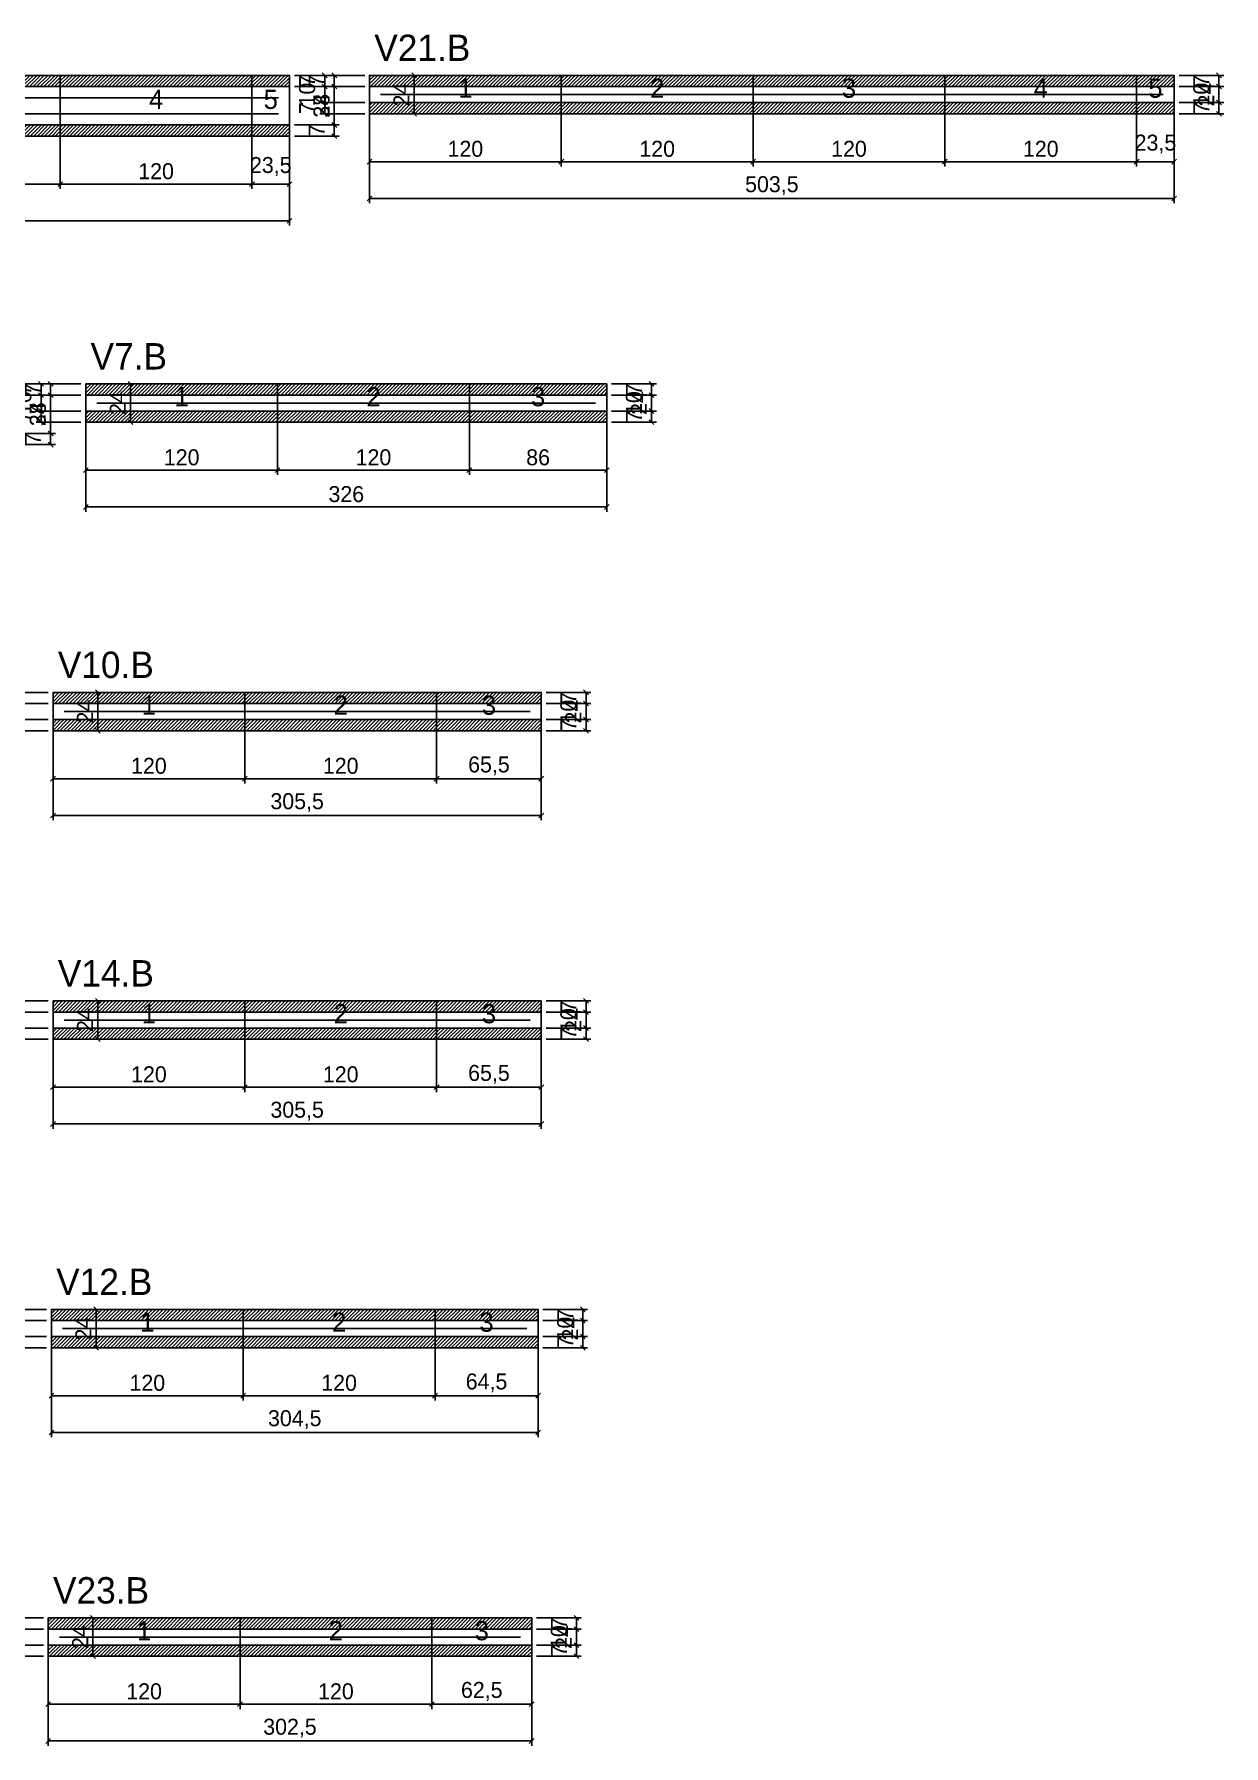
# Model space of a CAD drawing. Extents: x -9000 to 3070, y -7421 to 1250.
# Drawn here: x 541 to 1285, y -4126 to -3055 of the extents above; entities that cross this region are included whole.
import ezdxf
from ezdxf.enums import TextEntityAlignment as Align

# ---------------------------------------------------------------- set-up
doc = ezdxf.new("R2010")
doc.units = 0
for name, color, linetype in [('5', 5, 'Continuous'), ('COTA', 241, 'Continuous'), ('NOMENCLATURA', 7, 'Continuous'), ('Painéis', 200, 'Continuous'), ('SARR_2.2x5', 40, 'Continuous'), ('SARR_2.2x7', 40, 'Continuous'), ('SCO-___-LAJ', 224, 'Continuous')]:
    doc.layers.add(name, color=color, linetype=linetype)
doc.dimstyles.new('PAINEL', dxfattribs={"dimtxt": 10, "dimasz": 3, "dimexe": 3, "dimexo": 3, "dimgap": 3, "dimtad": 1, "dimblk": 'OBLIQUE', "dimblk1": 'OBLIQUE', "dimcen": 2.5, "dimclrd": 4, "dimclre": 4, "dimclrt": 240, "dimazin": 3, "dimtfac": 1, "dimtmove": 0, "dimatfit": 3})

# ---------------------------------------------------------------- blocks, each defined once
blk = doc.blocks.new('_OBLIQUE')
at = {"color": 0, "linetype": 'BYBLOCK'}
blk.add_line((-0.5, -0.5), (0.5, 0.5), dxfattribs=at)

msp = doc.modelspace()

# ---------------------------------------------------------------- hatches: boundary and pattern name
at = {"layer": 'COTA'}
h = msp.add_hatch(dxfattribs=at)
h.set_pattern_fill('ANSI31', scale=0.5)
h.paths.add_polyline_path([(437, -3088), (557, -3088), (557, -3081), (437, -3081)])
h = msp.add_hatch(dxfattribs=at)
h.set_pattern_fill('ANSI31', scale=0.5)
h.paths.add_polyline_path([(557, -3088), (677, -3088), (677, -3081), (557, -3081)])
h = msp.add_hatch(dxfattribs=at)
h.set_pattern_fill('ANSI31', scale=0.5)
h.paths.add_polyline_path([(677, -3088), (700.5, -3088), (700.5, -3081), (677, -3081)])
h = msp.add_hatch(dxfattribs=at)
h.set_pattern_fill('ANSI31', scale=0.5)
h.paths.add_polyline_path([(750.5, -3088), (870.5, -3088), (870.5, -3081), (750.5, -3081)])
h = msp.add_hatch(dxfattribs=at)
h.set_pattern_fill('ANSI31', scale=0.5)
h.paths.add_polyline_path([(870.5, -3088), (990.5, -3088), (990.5, -3081), (870.5, -3081)])
h = msp.add_hatch(dxfattribs=at)
h.set_pattern_fill('ANSI31', scale=0.5)
h.paths.add_polyline_path([(990.5, -3088), (1110.5, -3088), (1110.5, -3081), (990.5, -3081)])
h = msp.add_hatch(dxfattribs=at)
h.set_pattern_fill('ANSI31', scale=0.5)
h.paths.add_polyline_path([(1110.5, -3088), (1230.5, -3088), (1230.5, -3081), (1110.5, -3081)])
h = msp.add_hatch(dxfattribs=at)
h.set_pattern_fill('ANSI31', scale=0.5)
h.paths.add_polyline_path([(1230.5, -3088), (1254, -3088), (1254, -3081), (1230.5, -3081)])
h = msp.add_hatch(dxfattribs=at)
h.set_pattern_fill('ANSI31', scale=0.5)
h.paths.add_polyline_path([(750.5, -3105), (870.5, -3105), (870.5, -3098), (750.5, -3098)])
h = msp.add_hatch(dxfattribs=at)
h.set_pattern_fill('ANSI31', scale=0.5)
h.paths.add_polyline_path([(870.5, -3105), (990.5, -3105), (990.5, -3098), (870.5, -3098)])
h = msp.add_hatch(dxfattribs=at)
h.set_pattern_fill('ANSI31', scale=0.5)
h.paths.add_polyline_path([(990.5, -3105), (1110.5, -3105), (1110.5, -3098), (990.5, -3098)])
h = msp.add_hatch(dxfattribs=at)
h.set_pattern_fill('ANSI31', scale=0.5)
h.paths.add_polyline_path([(1110.5, -3105), (1230.5, -3105), (1230.5, -3098), (1110.5, -3098)])
h = msp.add_hatch(dxfattribs=at)
h.set_pattern_fill('ANSI31', scale=0.5)
h.paths.add_polyline_path([(1230.5, -3105), (1254, -3105), (1254, -3098), (1230.5, -3098)])
h = msp.add_hatch(dxfattribs=at)
h.set_pattern_fill('ANSI31', scale=0.5)
h.paths.add_polyline_path([(437, -3119), (557, -3119), (557, -3112), (437, -3112)])
h = msp.add_hatch(dxfattribs=at)
h.set_pattern_fill('ANSI31', scale=0.5)
h.paths.add_polyline_path([(557, -3119), (677, -3119), (677, -3112), (557, -3112)])
h = msp.add_hatch(dxfattribs=at)
h.set_pattern_fill('ANSI31', scale=0.5)
h.paths.add_polyline_path([(677, -3119), (700.5, -3119), (700.5, -3112), (677, -3112)])
h = msp.add_hatch(dxfattribs=at)
h.set_pattern_fill('ANSI31', scale=0.5)
h.paths.add_polyline_path([(573, -3281), (693, -3281), (693, -3274), (573, -3274)])
h = msp.add_hatch(dxfattribs=at)
h.set_pattern_fill('ANSI31', scale=0.5)
h.paths.add_polyline_path([(693, -3281), (813, -3281), (813, -3274), (693, -3274)])
h = msp.add_hatch(dxfattribs=at)
h.set_pattern_fill('ANSI31', scale=0.5)
h.paths.add_polyline_path([(813, -3281), (899, -3281), (899, -3274), (813, -3274)])
h = msp.add_hatch(dxfattribs=at)
h.set_pattern_fill('ANSI31', scale=0.5)
h.paths.add_polyline_path([(573, -3298), (693, -3298), (693, -3291), (573, -3291)])
h = msp.add_hatch(dxfattribs=at)
h.set_pattern_fill('ANSI31', scale=0.5)
h.paths.add_polyline_path([(693, -3298), (813, -3298), (813, -3291), (693, -3291)])
h = msp.add_hatch(dxfattribs=at)
h.set_pattern_fill('ANSI31', scale=0.5)
h.paths.add_polyline_path([(813, -3298), (899, -3298), (899, -3291), (813, -3291)])
h = msp.add_hatch(dxfattribs=at)
h.set_pattern_fill('ANSI31', scale=0.5)
h.paths.add_polyline_path([(552.5, -3474), (672.5, -3474), (672.5, -3467), (552.5, -3467)])
h = msp.add_hatch(dxfattribs=at)
h.set_pattern_fill('ANSI31', scale=0.5)
h.paths.add_polyline_path([(672.5, -3474), (792.5, -3474), (792.5, -3467), (672.5, -3467)])
h = msp.add_hatch(dxfattribs=at)
h.set_pattern_fill('ANSI31', scale=0.5)
h.paths.add_polyline_path([(792.5, -3474), (858, -3474), (858, -3467), (792.5, -3467)])
h = msp.add_hatch(dxfattribs=at)
h.set_pattern_fill('ANSI31', scale=0.5)
h.paths.add_polyline_path([(552.5, -3491), (672.5, -3491), (672.5, -3484), (552.5, -3484)])
h = msp.add_hatch(dxfattribs=at)
h.set_pattern_fill('ANSI31', scale=0.5)
h.paths.add_polyline_path([(672.5, -3491), (792.5, -3491), (792.5, -3484), (672.5, -3484)])
h = msp.add_hatch(dxfattribs=at)
h.set_pattern_fill('ANSI31', scale=0.5)
h.paths.add_polyline_path([(792.5, -3491), (858, -3491), (858, -3484), (792.5, -3484)])
h = msp.add_hatch(dxfattribs=at)
h.set_pattern_fill('ANSI31', scale=0.5)
h.paths.add_polyline_path([(552.5, -3667), (672.5, -3667), (672.5, -3660), (552.5, -3660)])
h = msp.add_hatch(dxfattribs=at)
h.set_pattern_fill('ANSI31', scale=0.5)
h.paths.add_polyline_path([(672.5, -3667), (792.5, -3667), (792.5, -3660), (672.5, -3660)])
h = msp.add_hatch(dxfattribs=at)
h.set_pattern_fill('ANSI31', scale=0.5)
h.paths.add_polyline_path([(792.5, -3667), (858, -3667), (858, -3660), (792.5, -3660)])
h = msp.add_hatch(dxfattribs=at)
h.set_pattern_fill('ANSI31', scale=0.5)
h.paths.add_polyline_path([(552.5, -3684), (672.5, -3684), (672.5, -3677), (552.5, -3677)])
h = msp.add_hatch(dxfattribs=at)
h.set_pattern_fill('ANSI31', scale=0.5)
h.paths.add_polyline_path([(672.5, -3684), (792.5, -3684), (792.5, -3677), (672.5, -3677)])
h = msp.add_hatch(dxfattribs=at)
h.set_pattern_fill('ANSI31', scale=0.5)
h.paths.add_polyline_path([(792.5, -3684), (858, -3684), (858, -3677), (792.5, -3677)])
h = msp.add_hatch(dxfattribs=at)
h.set_pattern_fill('ANSI31', scale=0.5)
h.paths.add_polyline_path([(551.5, -3860), (671.5, -3860), (671.5, -3853), (551.5, -3853)])
h = msp.add_hatch(dxfattribs=at)
h.set_pattern_fill('ANSI31', scale=0.5)
h.paths.add_polyline_path([(671.5, -3860), (791.5, -3860), (791.5, -3853), (671.5, -3853)])
h = msp.add_hatch(dxfattribs=at)
h.set_pattern_fill('ANSI31', scale=0.5)
h.paths.add_polyline_path([(791.5, -3860), (856, -3860), (856, -3853), (791.5, -3853)])
h = msp.add_hatch(dxfattribs=at)
h.set_pattern_fill('ANSI31', scale=0.5)
h.paths.add_polyline_path([(551.5, -3877), (671.5, -3877), (671.5, -3870), (551.5, -3870)])
h = msp.add_hatch(dxfattribs=at)
h.set_pattern_fill('ANSI31', scale=0.5)
h.paths.add_polyline_path([(671.5, -3877), (791.5, -3877), (791.5, -3870), (671.5, -3870)])
h = msp.add_hatch(dxfattribs=at)
h.set_pattern_fill('ANSI31', scale=0.5)
h.paths.add_polyline_path([(791.5, -3877), (856, -3877), (856, -3870), (791.5, -3870)])
h = msp.add_hatch(dxfattribs=at)
h.set_pattern_fill('ANSI31', scale=0.5)
h.paths.add_polyline_path([(549.5, -4053), (669.5, -4053), (669.5, -4046), (549.5, -4046)])
h = msp.add_hatch(dxfattribs=at)
h.set_pattern_fill('ANSI31', scale=0.5)
h.paths.add_polyline_path([(669.5, -4053), (789.5, -4053), (789.5, -4046), (669.5, -4046)])
h = msp.add_hatch(dxfattribs=at)
h.set_pattern_fill('ANSI31', scale=0.5)
h.paths.add_polyline_path([(789.5, -4053), (852, -4053), (852, -4046), (789.5, -4046)])
h = msp.add_hatch(dxfattribs=at)
h.set_pattern_fill('ANSI31', scale=0.5)
h.paths.add_polyline_path([(549.5, -4070), (669.5, -4070), (669.5, -4063), (549.5, -4063)])
h = msp.add_hatch(dxfattribs=at)
h.set_pattern_fill('ANSI31', scale=0.5)
h.paths.add_polyline_path([(669.5, -4070), (789.5, -4070), (789.5, -4063), (669.5, -4063)])
h = msp.add_hatch(dxfattribs=at)
h.set_pattern_fill('ANSI31', scale=0.5)
h.paths.add_polyline_path([(789.5, -4070), (852, -4070), (852, -4063), (789.5, -4063)])

# ---------------------------------------------------------------- linework, layer by layer
at = {"layer": 'Painéis'}
for p, q in [((437, -3088), (557, -3088)), ((557, -3112), (557, -3088)), ((557, -3112), (557, -3088)), ((557, -3088), (677, -3088)), ((557, -3112), (557, -3088)), ((677, -3112), (677, -3088)), ((677, -3112), (677, -3088)), ((677, -3088), (700.5, -3088)), ((677, -3112), (677, -3088)), ((700.5, -3112), (700.5, -3088)), ((750.5, -3088), (870.5, -3088)), ((750.5, -3098), (750.5, -3088)), ((870.5, -3098), (870.5, -3088)), ((870.5, -3098), (870.5, -3088)), ((870.5, -3088), (990.5, -3088)), ((870.5, -3098), (870.5, -3088)), ((990.5, -3098), (990.5, -3088)), ((990.5, -3098), (990.5, -3088)), ((990.5, -3088), (1110.5, -3088)), ((990.5, -3098), (990.5, -3088)), ((1110.5, -3098), (1110.5, -3088)), ((1110.5, -3098), (1110.5, -3088)), ((1110.5, -3088), (1230.5, -3088)), ((1110.5, -3098), (1110.5, -3088)), ((1230.5, -3098), (1230.5, -3088)), ((1230.5, -3098), (1230.5, -3088)), ((1230.5, -3088), (1254, -3088)), ((1230.5, -3098), (1230.5, -3088)), ((1254, -3098), (1254, -3088)), ((750.5, -3098), (870.5, -3098)), ((870.5, -3098), (990.5, -3098)), ((990.5, -3098), (1110.5, -3098)), ((1110.5, -3098), (1230.5, -3098)), ((1230.5, -3098), (1254, -3098)), ((437, -3112), (557, -3112)), ((557, -3112), (677, -3112)), ((677, -3112), (700.5, -3112)), ((573, -3281), (693, -3281)), ((573, -3291), (573, -3281)), ((693, -3291), (693, -3281)), ((693, -3291), (693, -3281)), ((693, -3281), (813, -3281)), ((693, -3291), (693, -3281)), ((813, -3291), (813, -3281)), ((813, -3291), (813, -3281)), ((813, -3281), (899, -3281)), ((813, -3291), (813, -3281)), ((899, -3291), (899, -3281)), ((573, -3291), (693, -3291)), ((693, -3291), (813, -3291)), ((813, -3291), (899, -3291)), ((552.5, -3474), (672.5, -3474)), ((552.5, -3484), (552.5, -3474)), ((672.5, -3484), (672.5, -3474)), ((672.5, -3484), (672.5, -3474)), ((672.5, -3474), (792.5, -3474)), ((672.5, -3484), (672.5, -3474)), ((792.5, -3484), (792.5, -3474)), ((792.5, -3484), (792.5, -3474)), ((792.5, -3474), (858, -3474)), ((792.5, -3484), (792.5, -3474)), ((858, -3484), (858, -3474)), ((552.5, -3484), (672.5, -3484)), ((672.5, -3484), (792.5, -3484)), ((792.5, -3484), (858, -3484)), ((552.5, -3667), (672.5, -3667)), ((552.5, -3677), (552.5, -3667)), ((672.5, -3677), (672.5, -3667)), ((672.5, -3677), (672.5, -3667)), ((672.5, -3667), (792.5, -3667)), ((672.5, -3677), (672.5, -3667)), ((792.5, -3677), (792.5, -3667)), ((792.5, -3677), (792.5, -3667)), ((792.5, -3667), (858, -3667)), ((792.5, -3677), (792.5, -3667)), ((858, -3677), (858, -3667)), ((552.5, -3677), (672.5, -3677)), ((672.5, -3677), (792.5, -3677)), ((792.5, -3677), (858, -3677)), ((551.5, -3860), (671.5, -3860)), ((551.5, -3870), (551.5, -3860)), ((671.5, -3870), (671.5, -3860)), ((671.5, -3870), (671.5, -3860)), ((671.5, -3860), (791.5, -3860)), ((671.5, -3870), (671.5, -3860)), ((791.5, -3870), (791.5, -3860)), ((791.5, -3870), (791.5, -3860)), ((791.5, -3860), (856, -3860)), ((791.5, -3870), (791.5, -3860)), ((856, -3870), (856, -3860)), ((551.5, -3870), (671.5, -3870)), ((671.5, -3870), (791.5, -3870)), ((791.5, -3870), (856, -3870)), ((549.5, -4053), (669.5, -4053)), ((549.5, -4063), (549.5, -4053)), ((669.5, -4063), (669.5, -4053)), ((669.5, -4063), (669.5, -4053)), ((669.5, -4053), (789.5, -4053)), ((669.5, -4063), (669.5, -4053)), ((789.5, -4063), (789.5, -4053)), ((789.5, -4063), (789.5, -4053)), ((789.5, -4053), (852, -4053)), ((789.5, -4063), (789.5, -4053)), ((852, -4063), (852, -4053)), ((549.5, -4063), (669.5, -4063)), ((669.5, -4063), (789.5, -4063)), ((789.5, -4063), (852, -4063))]:
    msp.add_line(p, q, dxfattribs=at)
at = {"layer": 'SARR_2.2x5'}
for points in [[(757.5, -3093), (870.5, -3093)], [(757.5, -3093), (870.5, -3093)], [(870.5, -3093), (990.5, -3093)], [(870.5, -3093), (990.5, -3093)], [(990.5, -3093), (1110.5, -3093)], [(990.5, -3093), (1110.5, -3093)], [(1110.5, -3093), (1230.5, -3093)], [(1110.5, -3093), (1230.5, -3093)], [(1230.5, -3093), (1247, -3093)], [(1230.5, -3093), (1247, -3093)], [(580, -3286), (693, -3286)], [(580, -3286), (693, -3286)], [(693, -3286), (813, -3286)], [(693, -3286), (813, -3286)], [(813, -3286), (892, -3286)], [(813, -3286), (892, -3286)], [(559.5, -3479), (672.5, -3479)], [(559.5, -3479), (672.5, -3479)], [(672.5, -3479), (792.5, -3479)], [(672.5, -3479), (792.5, -3479)], [(792.5, -3479), (851, -3479)], [(792.5, -3479), (851, -3479)], [(559.5, -3672), (672.5, -3672)], [(559.5, -3672), (672.5, -3672)], [(672.5, -3672), (792.5, -3672)], [(672.5, -3672), (792.5, -3672)], [(792.5, -3672), (851, -3672)], [(792.5, -3672), (851, -3672)], [(558.5, -3865), (671.5, -3865)], [(558.5, -3865), (671.5, -3865)], [(671.5, -3865), (791.5, -3865)], [(671.5, -3865), (791.5, -3865)], [(791.5, -3865), (849, -3865)], [(791.5, -3865), (849, -3865)], [(556.5, -4058), (669.5, -4058)], [(556.5, -4058), (669.5, -4058)], [(669.5, -4058), (789.5, -4058)], [(669.5, -4058), (789.5, -4058)], [(789.5, -4058), (845, -4058)], [(789.5, -4058), (845, -4058)]]:
    msp.add_lwpolyline(points, dxfattribs=at)
at = {"layer": 'SARR_2.2x7'}
for points in [[(437, -3095), (557, -3095)], [(437, -3095), (557, -3095)], [(437, -3105), (557, -3105)], [(437, -3105), (557, -3105)], [(557, -3095), (677, -3095)], [(557, -3095), (677, -3095)], [(557, -3105), (677, -3105)], [(557, -3105), (677, -3105)], [(677, -3095), (693.5, -3095)], [(677, -3095), (693.5, -3095)], [(677, -3105), (693.5, -3105)], [(677, -3105), (693.5, -3105)]]:
    msp.add_lwpolyline(points, dxfattribs=at)
at = {"layer": 'SCO-___-LAJ'}
for points in [[(437, -3088), (557, -3088), (557, -3081), (437, -3081)], [(557, -3088), (677, -3088), (677, -3081), (557, -3081)], [(677, -3088), (700.5, -3088), (700.5, -3081), (677, -3081)], [(750.5, -3088), (870.5, -3088), (870.5, -3081), (750.5, -3081)], [(870.5, -3088), (990.5, -3088), (990.5, -3081), (870.5, -3081)], [(990.5, -3088), (1110.5, -3088), (1110.5, -3081), (990.5, -3081)], [(1110.5, -3088), (1230.5, -3088), (1230.5, -3081), (1110.5, -3081)], [(1230.5, -3088), (1254, -3088), (1254, -3081), (1230.5, -3081)], [(750.5, -3105), (870.5, -3105), (870.5, -3098), (750.5, -3098)], [(870.5, -3105), (990.5, -3105), (990.5, -3098), (870.5, -3098)], [(990.5, -3105), (1110.5, -3105), (1110.5, -3098), (990.5, -3098)], [(1110.5, -3105), (1230.5, -3105), (1230.5, -3098), (1110.5, -3098)], [(1230.5, -3105), (1254, -3105), (1254, -3098), (1230.5, -3098)], [(437, -3119), (557, -3119), (557, -3112), (437, -3112)], [(557, -3119), (677, -3119), (677, -3112), (557, -3112)], [(677, -3119), (700.5, -3119), (700.5, -3112), (677, -3112)], [(573, -3281), (693, -3281), (693, -3274), (573, -3274)], [(693, -3281), (813, -3281), (813, -3274), (693, -3274)], [(813, -3281), (899, -3281), (899, -3274), (813, -3274)], [(573, -3298), (693, -3298), (693, -3291), (573, -3291)], [(693, -3298), (813, -3298), (813, -3291), (693, -3291)], [(813, -3298), (899, -3298), (899, -3291), (813, -3291)], [(552.5, -3474), (672.5, -3474), (672.5, -3467), (552.5, -3467)], [(672.5, -3474), (792.5, -3474), (792.5, -3467), (672.5, -3467)], [(792.5, -3474), (858, -3474), (858, -3467), (792.5, -3467)], [(552.5, -3491), (672.5, -3491), (672.5, -3484), (552.5, -3484)], [(672.5, -3491), (792.5, -3491), (792.5, -3484), (672.5, -3484)], [(792.5, -3491), (858, -3491), (858, -3484), (792.5, -3484)], [(552.5, -3667), (672.5, -3667), (672.5, -3660), (552.5, -3660)], [(672.5, -3667), (792.5, -3667), (792.5, -3660), (672.5, -3660)], [(792.5, -3667), (858, -3667), (858, -3660), (792.5, -3660)], [(552.5, -3684), (672.5, -3684), (672.5, -3677), (552.5, -3677)], [(672.5, -3684), (792.5, -3684), (792.5, -3677), (672.5, -3677)], [(792.5, -3684), (858, -3684), (858, -3677), (792.5, -3677)], [(551.5, -3860), (671.5, -3860), (671.5, -3853), (551.5, -3853)], [(671.5, -3860), (791.5, -3860), (791.5, -3853), (671.5, -3853)], [(791.5, -3860), (856, -3860), (856, -3853), (791.5, -3853)], [(551.5, -3877), (671.5, -3877), (671.5, -3870), (551.5, -3870)], [(671.5, -3877), (791.5, -3877), (791.5, -3870), (671.5, -3870)], [(791.5, -3877), (856, -3877), (856, -3870), (791.5, -3870)], [(549.5, -4053), (669.5, -4053), (669.5, -4046), (549.5, -4046)], [(669.5, -4053), (789.5, -4053), (789.5, -4046), (669.5, -4046)], [(789.5, -4053), (852, -4053), (852, -4046), (789.5, -4046)], [(549.5, -4070), (669.5, -4070), (669.5, -4063), (549.5, -4063)], [(669.5, -4070), (789.5, -4070), (789.5, -4063), (669.5, -4063)], [(789.5, -4070), (852, -4070), (852, -4063), (789.5, -4063)]]:
    msp.add_lwpolyline(points, close=True, dxfattribs=at)

# ---------------------------------------------------------------- texts
at = {"layer": '5'}
for s, p in [('1', (810.5, -3089)), ('2', (930.5, -3089)), ('3', (1050.5, -3089)), ('4', (1170.5, -3089)), ('5', (1242.25, -3089)), ('4', (617, -3096)), ('5', (688.75, -3096)), ('1', (633, -3282)), ('2', (753, -3282)), ('3', (856, -3282)), ('1', (612.5, -3475)), ('2', (732.5, -3475)), ('3', (825.25, -3475)), ('2', (732.5, -3668)), ('3', (825.25, -3668)), ('1', (612.5, -3668)), ('1', (611.5, -3861)), ('2', (731.5, -3861)), ('3', (823.75, -3861)), ('1', (609.5, -4054)), ('2', (729.5, -4054)), ('3', (820.75, -4054))]:
    msp.add_text(s, height=12, dxfattribs=at).set_placement(p, align=Align.MIDDLE_CENTER)
at = {"layer": 'NOMENCLATURA'}
for s, p in [('V21.B', (753.5, -3072)), ('V7.B', (576, -3265)), ('V10.B', (555.5, -3458)), ('V14.B', (555.5, -3651)), ('V12.B', (554.5, -3844)), ('V23.B', (552.5, -4037))]:
    msp.add_text(s, height=16.5, dxfattribs=at).set_placement(p)

# ---------------------------------------------------------------- dimensions: what is measured, and where the dimension line sits
at = {"layer": 'COTA'}
for base, p1, p2 in [((728.5, -3119), (700.5, -3119), (700.5, -3081)), ((728.5, -3088), (700.5, -3088), (700.5, -3081)), ((722.5, -3088), (750.5, -3088), (750.5, -3081)), ((778.5, -3105), (750.5, -3105), (750.5, -3081)), ((1282, -3105), (1254, -3105), (1254, -3081)), ((1282, -3088), (1254, -3088), (1254, -3081)), ((728.5, -3112), (700.5, -3112), (700.5, -3088)), ((722.5, -3098), (750.5, -3098), (750.5, -3088)), ((1282, -3098), (1254, -3098), (1254, -3088)), ((722.5, -3105), (750.5, -3105), (750.5, -3098)), ((1282, -3105), (1254, -3105), (1254, -3098)), ((728.5, -3119), (700.5, -3119), (700.5, -3112)), ((551, -3312), (523, -3312), (523, -3274)), ((551, -3281), (523, -3281), (523, -3274)), ((545, -3281), (573, -3281), (573, -3274)), ((601, -3298), (573, -3298), (573, -3274)), ((927, -3298), (899, -3298), (899, -3274)), ((927, -3281), (899, -3281), (899, -3274)), ((551, -3305), (523, -3305), (523, -3281)), ((545, -3291), (573, -3291), (573, -3281)), ((927, -3291), (899, -3291), (899, -3281)), ((545, -3298), (573, -3298), (573, -3291)), ((927, -3298), (899, -3298), (899, -3291)), ((551, -3312), (523, -3312), (523, -3305)), ((524.5, -3474), (552.5, -3474), (552.5, -3467)), ((580.5, -3491), (552.5, -3491), (552.5, -3467)), ((886, -3491), (858, -3491), (858, -3467)), ((886, -3474), (858, -3474), (858, -3467)), ((524.5, -3484), (552.5, -3484), (552.5, -3474)), ((886, -3484), (858, -3484), (858, -3474)), ((524.5, -3491), (552.5, -3491), (552.5, -3484)), ((886, -3491), (858, -3491), (858, -3484)), ((524.5, -3667), (552.5, -3667), (552.5, -3660)), ((580.5, -3684), (552.5, -3684), (552.5, -3660)), ((886, -3684), (858, -3684), (858, -3660)), ((886, -3667), (858, -3667), (858, -3660)), ((524.5, -3677), (552.5, -3677), (552.5, -3667)), ((886, -3677), (858, -3677), (858, -3667)), ((524.5, -3684), (552.5, -3684), (552.5, -3677)), ((886, -3684), (858, -3684), (858, -3677)), ((523.5, -3860), (551.5, -3860), (551.5, -3853)), ((579.5, -3877), (551.5, -3877), (551.5, -3853)), ((884, -3877), (856, -3877), (856, -3853)), ((884, -3860), (856, -3860), (856, -3853)), ((523.5, -3870), (551.5, -3870), (551.5, -3860)), ((884, -3870), (856, -3870), (856, -3860)), ((523.5, -3877), (551.5, -3877), (551.5, -3870)), ((884, -3877), (856, -3877), (856, -3870)), ((521.5, -4053), (549.5, -4053), (549.5, -4046)), ((577.5, -4070), (549.5, -4070), (549.5, -4046)), ((880, -4070), (852, -4070), (852, -4046)), ((880, -4053), (852, -4053), (852, -4046)), ((521.5, -4063), (549.5, -4063), (549.5, -4053)), ((880, -4063), (852, -4063), (852, -4053)), ((521.5, -4070), (549.5, -4070), (549.5, -4063)), ((880, -4070), (852, -4070), (852, -4063))]:
    msp.add_linear_dim(base=base, p1=p1, p2=p2, angle=90, dimstyle='PAINEL', dxfattribs=at).render()
for base, p1, p2 in [((750.5, -3135), (750.5, -3098), (870.5, -3098)), ((750.5, -3158), (750.5, -3098), (1254, -3098)), ((870.5, -3135), (870.5, -3098), (990.5, -3098)), ((990.5, -3135), (990.5, -3098), (1110.5, -3098)), ((1110.5, -3135), (1110.5, -3098), (1230.5, -3098)), ((1230.5, -3135), (1230.5, -3098), (1254, -3098)), ((197, -3172), (197, -3112), (700.5, -3112)), ((437, -3149), (437, -3112), (557, -3112)), ((557, -3149), (557, -3112), (677, -3112)), ((677, -3149), (677, -3112), (700.5, -3112)), ((573, -3328), (573, -3291), (693, -3291)), ((573, -3351), (573, -3291), (899, -3291)), ((693, -3328), (693, -3291), (813, -3291)), ((813, -3328), (813, -3291), (899, -3291)), ((552.5, -3521), (552.5, -3484), (672.5, -3484)), ((552.5, -3544), (552.5, -3484), (858, -3484)), ((672.5, -3521), (672.5, -3484), (792.5, -3484)), ((792.5, -3521), (792.5, -3484), (858, -3484)), ((552.5, -3714), (552.5, -3677), (672.5, -3677)), ((552.5, -3737), (552.5, -3677), (858, -3677)), ((672.5, -3714), (672.5, -3677), (792.5, -3677)), ((792.5, -3714), (792.5, -3677), (858, -3677)), ((551.5, -3907), (551.5, -3870), (671.5, -3870)), ((551.5, -3930), (551.5, -3870), (856, -3870)), ((671.5, -3907), (671.5, -3870), (791.5, -3870)), ((791.5, -3907), (791.5, -3870), (856, -3870)), ((549.5, -4100), (549.5, -4063), (669.5, -4063)), ((549.5, -4123), (549.5, -4063), (852, -4063)), ((669.5, -4100), (669.5, -4063), (789.5, -4063)), ((789.5, -4100), (789.5, -4063), (852, -4063))]:
    msp.add_linear_dim(base=base, p1=p1, p2=p2, dimstyle='PAINEL', dxfattribs=at).render()

doc.saveas('drawing.dxf')
